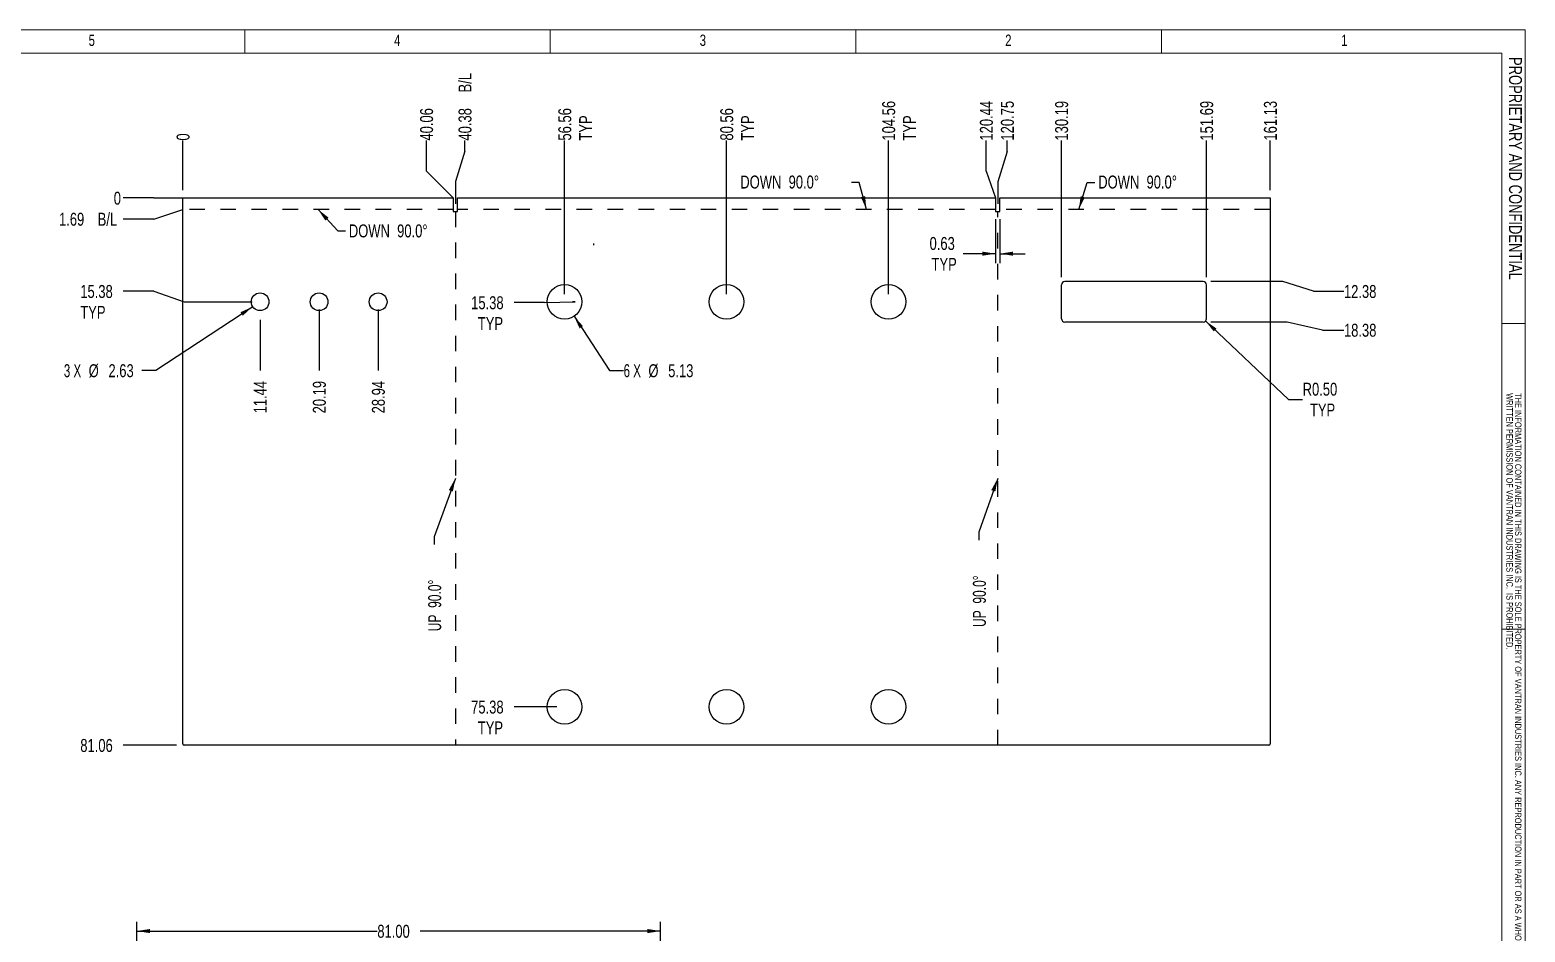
# Model space of a CAD drawing. Header units: inches. Extents: x 0 to 16.5, y 0 to 11.7.
# Drawn here: x 6.88 to 16.52, y 5.86 to 11.67 of the extents above; entities that cross this region are included whole.
import ezdxf

# ---------------------------------------------------------------- set-up
doc = ezdxf.new("R2010")
doc.units = ezdxf.units.IN
doc.header["$MEASUREMENT"] = 0
doc.linetypes.add('HIDDEN', pattern=[0.075, 0.05, -0.025])
doc.layers.add('FORMAT', color=7, linetype='Continuous')
doc.styles.add('SLDTEXTSTYLE0', font='TXT', dxfattribs={"width": 0.75})
doc.styles.add('SLDTEXTSTYLE2', font='TXT', dxfattribs={"width": 0.666667})
doc.styles.add('SLDTEXTSTYLE3', font='TXT', dxfattribs={"width": 0.694444})
doc.dimstyles.new('SLDDIMSTYLE0', dxfattribs={"dimtxt": 0.084961, "dimasz": 0.084961, "dimexe": 0, "dimexo": 0.0625, "dimgap": 0.02124, "dimtad": 0, "dimtih": 1, "dimtoh": 1, "dimdec": 0, "dimlfac": 23, "dimrnd": 1e-09, "dimdsep": 46, "dimtxsty": 'SLDTEXTSTYLE0', "dimblk1": 'NONE', "dimblk2": 'NONE', "dimsah": 1, "dimcen": 0.09, "dimadec": 0, "dimazin": 2, "dimtfac": 1, "dimtdec": 0, "dimtofl": 0, "dimtmove": 0, "dimatfit": 3, "dimldrblk": 'NONE', "dimfxl": 0, "dimfrac": 2, "dimtolj": 1, "dimtzin": 12, "dimarcsym": 0})
doc.dimstyles.new('SLDDIMSTYLE1', dxfattribs={"dimtxt": 0.084961, "dimasz": 0.084961, "dimexe": 0, "dimexo": 0.0625, "dimgap": 0.02124, "dimtad": 0, "dimtih": 1, "dimtoh": 1, "dimlfac": 23, "dimrnd": 1e-09, "dimzin": 12, "dimdsep": 46, "dimtxsty": 'SLDTEXTSTYLE0', "dimblk1": 'NONE', "dimblk2": 'NONE', "dimsah": 1, "dimcen": 0.09, "dimadec": 0, "dimazin": 3, "dimtfac": 1, "dimtofl": 0, "dimtmove": 0, "dimatfit": 3, "dimldrblk": 'NONE', "dimfxl": 0, "dimfrac": 2, "dimtolj": 1, "dimtzin": 12, "dimarcsym": 0})
doc.dimstyles.new('SLDDIMSTYLE18', dxfattribs={"dimtxt": 0.084961, "dimasz": 0.084961, "dimexe": 0, "dimexo": 0.0625, "dimgap": 0.02124, "dimtad": 0, "dimlfac": 24, "dimrnd": 1e-09, "dimzin": 4, "dimdsep": 46, "dimtxsty": 'SLDTEXTSTYLE0', "dimsah": 1, "dimcen": 0.09, "dimadec": 0, "dimazin": 1, "dimtfac": 1, "dimtofl": 0, "dimtmove": 0, "dimatfit": 3, "dimfxl": 0, "dimfrac": 2, "dimtolj": 1, "dimtzin": 12, "dimarcsym": 0})
doc.dimstyles.new('SLDDIMSTYLE2', dxfattribs={"dimtxt": 0.084961, "dimasz": 0.084961, "dimexe": 0, "dimexo": 0.0625, "dimgap": 0.02124, "dimtad": 0, "dimtih": 1, "dimtoh": 1, "dimlfac": 23, "dimrnd": 1e-09, "dimzin": 12, "dimdsep": 46, "dimtxsty": 'SLDTEXTSTYLE0', "dimblk1": 'NONE', "dimblk2": 'NONE', "dimsah": 1, "dimcen": 0.09, "dimadec": 0, "dimazin": 3, "dimtfac": 1, "dimtofl": 0, "dimtmove": 0, "dimatfit": 3, "dimldrblk": 'NONE', "dimfxl": 0, "dimfrac": 2, "dimtolj": 1, "dimtzin": 12, "dimarcsym": 0})
doc.dimstyles.new('SLDDIMSTYLE3', dxfattribs={"dimtxt": 0.084961, "dimasz": 0.084961, "dimexe": 0, "dimexo": 0.0625, "dimgap": 0.02124, "dimtad": 0, "dimtih": 1, "dimtoh": 1, "dimlfac": 23, "dimrnd": 1e-09, "dimzin": 0, "dimdsep": 46, "dimtxsty": 'SLDTEXTSTYLE0', "dimsah": 1, "dimcen": 0, "dimadec": 0, "dimazin": 0, "dimtfac": 1, "dimtofl": 0, "dimtmove": 0, "dimatfit": 3, "dimfxl": 0, "dimfrac": 2, "dimtolj": 1, "dimtzin": 12, "dimarcsym": 0})
doc.dimstyles.new('SLDDIMSTYLE4', dxfattribs={"dimtxt": 0.084961, "dimasz": 0.084961, "dimexe": 0, "dimexo": 0.0625, "dimgap": 0.02124, "dimtad": 0, "dimlfac": 23, "dimrnd": 1e-09, "dimdsep": 46, "dimtxsty": 'SLDTEXTSTYLE0', "dimsah": 1, "dimcen": 0.09, "dimadec": 0, "dimazin": 2, "dimtfac": 1, "dimtmove": 0, "dimatfit": 0, "dimfxl": 0, "dimfrac": 2, "dimtolj": 1, "dimtzin": 12, "dimarcsym": 0})
doc.dimstyles.new('SLDDIMSTYLE5', dxfattribs={"dimtxt": 0.084961, "dimasz": 0.084961, "dimexe": 0, "dimexo": 0.0625, "dimgap": 0.02124, "dimtad": 0, "dimtih": 1, "dimtoh": 1, "dimlfac": 23, "dimrnd": 1e-09, "dimzin": 12, "dimdsep": 46, "dimtxsty": 'SLDTEXTSTYLE0', "dimsah": 1, "dimcen": 0, "dimadec": 0, "dimazin": 3, "dimtfac": 1, "dimtofl": 0, "dimtmove": 0, "dimatfit": 3, "dimfxl": 0, "dimfrac": 2, "dimtolj": 1, "dimtzin": 12, "dimarcsym": 0})
doc.dimstyles.new('SLDDIMSTYLE6', dxfattribs={"dimtxt": 0.18, "dimasz": 0.084961, "dimexe": 0, "dimexo": 0.0625, "dimgap": 0, "dimtad": 0, "dimtih": 1, "dimtoh": 1, "dimdec": 0, "dimrnd": 1e-09, "dimzin": 0, "dimdsep": 46, "dimtxsty": 'Standard', "dimsah": 1, "dimcen": 0.09, "dimadec": 0, "dimazin": 0, "dimtfac": 0.084961, "dimtdec": 0, "dimtofl": 0, "dimtmove": 0, "dimatfit": 3, "dimfxl": 0, "dimfrac": 2, "dimtolj": 1, "dimtzin": 0, "dimarcsym": 0})

# ---------------------------------------------------------------- blocks, each defined once
blk = doc.blocks.new('SW_NOTE_0_4')
at = {"color": 0, "linetype": 'Continuous', "lineweight": 0, "attachment_point": 1, "rotation": 270, "style": 'SLDTEXTSTYLE0'}
for s, insert, char_height in [('WRITTEN PERMISSION OF VANTRAN INDUSTRIES INC.  IS PROHIBITED.', (-0.0018, 0), 0.041667), ('THE INFORMATION CONTAINED IN THIS DRAWING IS THE SOLE PROPERTY OF VANTRAN INDUSTRIES INC. ANY REPRODUCTION IN PART OR AS A WHOLE WITHOUT  THE', (0.0537, 0), 0.0416667)]:
    blk.add_mtext(s, dxfattribs=dict(at, insert=insert, char_height=char_height))
blk = doc.blocks.new('Drawing View59')
at = {"color": 7, "linetype": 'Continuous', "lineweight": 25}
for p, q in [((-1.3152, -2.8478), (-1.3152, 0.6685)), ((-1.3152, 0.6685), (0.4266, 0.6685)), ((0.4266, 0.6685), (0.4266, 0.5815)), ((0.4266, 0.5815), (0.4538, 0.5815)), ((0.4538, 0.5815), (0.4538, 0.6685)), ((0.4538, 0.6685), (3.9212, 0.6685)), ((3.9212, 0.6685), (3.9212, 0.5815)), ((3.9212, 0.5815), (3.9484, 0.5815)), ((3.9484, 0.5815), (3.9484, 0.6685)), ((3.9484, 0.6685), (5.6902, 0.6685)), ((5.6902, 0.6685), (5.6902, -2.8478)), ((4.3451, -0.1087), (4.3451, 0.1087)), ((5.2582, 0.1304), (4.3668, 0.1304)), ((5.2799, -0.1087), (5.2799, 0.1087)), ((5.2582, -0.1304), (4.3668, -0.1304)), ((5.6821, -2.856), (-1.3071, -2.856))]:
    blk.add_line(p, q, dxfattribs=at)
for centre, radius in [((1.144, 0), 0.1114), ((2.1875, 0), 0.1114), ((3.231, 0), 0.1114), ((-0.8179, 0), 0.0571), ((-0.4375, 0), 0.0571), ((-0.0571, 0), 0.0571), ((1.144, -2.6087), 0.1114), ((2.1875, -2.6087), 0.1114), ((3.231, -2.6087), 0.1114)]:
    blk.add_circle(centre, radius, dxfattribs=at)
for centre, radius, start, end in [((4.3668, 0.1087), 0.0217, 90, 180), ((5.2582, 0.1087), 0.0217, 0, 90), ((4.3668, -0.1087), 0.0217, 180, 270), ((5.2582, -0.1087), 0.0217, 270, 0), ((-1.3071, -2.8478), 0.00815, 180, 270), ((5.6821, -2.8478), 0.00815, 270, 0)]:
    blk.add_arc(centre, radius, start, end, dxfattribs=at)
blk = doc.blocks.new('_D')
at = {"layer": 'FORMAT'}
blk.add_line((7.8689, 10.6418), (7.8689, 10.9615), dxfattribs=at)
at = {"layer": 'FORMAT', "insert": (7.8285, 10.9615), "char_height": 0.0833, "attachment_point": 1, "rotation": 90, "style": 'SLDTEXTSTYLE0'}
blk.add_mtext('0', dxfattribs=at)
blk = doc.blocks.new('_None')
blk = doc.blocks.new('_D_1')
at = {"layer": 'FORMAT'}
blk.add_line((8.3661, 9.8076), (8.3661, 9.4808), dxfattribs=at)
at = {"layer": 'FORMAT', "insert": (8.3258, 9.2046), "char_height": 0.08333, "attachment_point": 1, "rotation": 90, "style": 'SLDTEXTSTYLE0'}
blk.add_mtext('11.44', dxfattribs=at)
blk = doc.blocks.new('_D_2')
at = {"layer": 'FORMAT'}
blk.add_line((8.7466, 9.8733), (8.7466, 9.4808), dxfattribs=at)
at = {"layer": 'FORMAT', "insert": (8.7062, 9.2046), "char_height": 0.08333, "attachment_point": 1, "rotation": 90, "style": 'SLDTEXTSTYLE0'}
blk.add_mtext('20.19', dxfattribs=at)
blk = doc.blocks.new('_D_3')
at = {"layer": 'FORMAT'}
blk.add_line((9.127, 9.8733), (9.127, 9.4808), dxfattribs=at)
at = {"layer": 'FORMAT', "insert": (9.0866, 9.2046), "char_height": 0.08333, "attachment_point": 1, "rotation": 90, "style": 'SLDTEXTSTYLE0'}
blk.add_mtext('28.94', dxfattribs=at)
blk = doc.blocks.new('_D_4')
at = {"layer": 'FORMAT'}
for q in [(9.4375, 10.9615), (9.6107, 10.5918)]:
    blk.add_line((9.4375, 10.7646), q, dxfattribs=at)
at = {"layer": 'FORMAT', "insert": (9.3972, 10.9615), "char_height": 0.08333, "attachment_point": 1, "rotation": 90, "style": 'SLDTEXTSTYLE0'}
blk.add_mtext('40.06', dxfattribs=at)
blk = doc.blocks.new('_D_5')
at = {"layer": 'FORMAT'}
for p, q in [((9.6852, 10.8941), (9.6243, 10.6973)), ((9.6852, 10.8941), (9.6852, 10.9615)), ((9.6243, 10.6973), (9.6243, 10.5548))]:
    blk.add_line(p, q, dxfattribs=at)
at = {"layer": 'FORMAT', "char_height": 0.08333, "attachment_point": 1, "rotation": 90, "style": 'SLDTEXTSTYLE0'}
for s, insert in [('B/L', (9.6449, 11.2715)), ('40.38', (9.6449, 10.9615))]:
    blk.add_mtext(s, dxfattribs=dict(at, insert=insert))
blk = doc.blocks.new('_D_6')
at = {"layer": 'FORMAT'}
blk.add_line((10.3281, 9.9733), (10.3281, 10.9615), dxfattribs=at)
at = {"layer": 'FORMAT', "char_height": 0.08333, "attachment_point": 1, "rotation": 90, "style": 'SLDTEXTSTYLE0'}
for s, insert in [('56.56', (10.2877, 10.9615)), ('TYP', (10.4218, 10.9615))]:
    blk.add_mtext(s, dxfattribs=dict(at, insert=insert))
blk = doc.blocks.new('_D_7')
at = {"layer": 'FORMAT'}
blk.add_line((11.3716, 9.9733), (11.3716, 10.9615), dxfattribs=at)
at = {"layer": 'FORMAT', "char_height": 0.08333, "attachment_point": 1, "rotation": 90, "style": 'SLDTEXTSTYLE0'}
for s, insert in [('80.56', (11.3312, 10.9615)), ('TYP', (11.4653, 10.9615))]:
    blk.add_mtext(s, dxfattribs=dict(at, insert=insert))
blk = doc.blocks.new('_D_8')
at = {"layer": 'FORMAT'}
blk.add_line((12.4151, 9.9733), (12.4151, 10.9615), dxfattribs=at)
at = {"layer": 'FORMAT', "char_height": 0.08333, "attachment_point": 1, "rotation": 90, "style": 'SLDTEXTSTYLE0'}
for s, insert in [('104.56', (12.3747, 10.9615)), ('TYP', (12.5088, 10.9615))]:
    blk.add_mtext(s, dxfattribs=dict(at, insert=insert))
blk = doc.blocks.new('_D_9')
at = {"layer": 'FORMAT'}
for q in [(13.0443, 10.9615), (13.1053, 10.5918)]:
    blk.add_line((13.0443, 10.7646), q, dxfattribs=at)
at = {"layer": 'FORMAT', "insert": (13.004, 10.9615), "char_height": 0.08333, "attachment_point": 1, "rotation": 90, "style": 'SLDTEXTSTYLE0'}
blk.add_mtext('120.44', dxfattribs=at)
blk = doc.blocks.new('_D_10')
at = {"layer": 'FORMAT'}
for p, q in [((13.1798, 10.8916), (13.1189, 10.6948)), ((13.1798, 10.8916), (13.1798, 10.9615)), ((13.1189, 10.6948), (13.1189, 10.5548))]:
    blk.add_line(p, q, dxfattribs=at)
at = {"layer": 'FORMAT', "insert": (13.1394, 10.9615), "char_height": 0.08333, "attachment_point": 1, "rotation": 90, "style": 'SLDTEXTSTYLE0'}
blk.add_mtext('120.75', dxfattribs=at)
blk = doc.blocks.new('_D_11')
at = {"layer": 'FORMAT'}
blk.add_line((13.5292, 10.082), (13.5292, 10.9615), dxfattribs=at)
at = {"layer": 'FORMAT', "insert": (13.4888, 10.9615), "char_height": 0.08333, "attachment_point": 1, "rotation": 90, "style": 'SLDTEXTSTYLE0'}
blk.add_mtext('130.19', dxfattribs=at)
blk = doc.blocks.new('_D_12')
at = {"layer": 'FORMAT'}
blk.add_line((14.464, 10.082), (14.464, 10.9615), dxfattribs=at)
at = {"layer": 'FORMAT', "insert": (14.4236, 10.9615), "char_height": 0.08333, "attachment_point": 1, "rotation": 90, "style": 'SLDTEXTSTYLE0'}
blk.add_mtext('151.69', dxfattribs=at)
blk = doc.blocks.new('_D_13')
at = {"layer": 'FORMAT'}
blk.add_line((14.8743, 10.6418), (14.8743, 10.9615), dxfattribs=at)
at = {"layer": 'FORMAT', "insert": (14.8339, 10.9615), "char_height": 0.08333, "attachment_point": 1, "rotation": 90, "style": 'SLDTEXTSTYLE0'}
blk.add_mtext('161.13', dxfattribs=at)
blk = doc.blocks.new('_D_14')
at = {"layer": 'FORMAT'}
for q in [(7.4841, 10.5918), (7.8689, 10.5918)]:
    blk.add_line((7.681, 10.5918), q, dxfattribs=at)
at = {"layer": 'FORMAT', "insert": (7.4235, 10.6322), "char_height": 0.0833, "attachment_point": 1, "style": 'SLDTEXTSTYLE0'}
blk.add_mtext('0', dxfattribs=at)
blk = doc.blocks.new('_D_15')
at = {"layer": 'FORMAT'}
for q in [(7.8689, 10.5184), (7.4841, 10.4564)]:
    blk.add_line((7.681, 10.4564), q, dxfattribs=at)
at = {"layer": 'FORMAT', "char_height": 0.08333, "attachment_point": 1, "style": 'SLDTEXTSTYLE0'}
for s, insert in [('B/L', (7.3201, 10.4967)), ('1.69', (7.0707, 10.4967))]:
    blk.add_mtext(s, dxfattribs=dict(at, insert=insert))
blk = doc.blocks.new('_D_16')
at = {"layer": 'FORMAT'}
for p, q in [((14.9559, 10.0538), (14.4922, 10.0538)), ((15.1528, 9.991), (14.9559, 10.0538)), ((15.1528, 9.991), (15.3496, 9.991))]:
    blk.add_line(p, q, dxfattribs=at)
at = {"layer": 'FORMAT', "insert": (15.3496, 10.0314), "char_height": 0.08333, "attachment_point": 1, "style": 'SLDTEXTSTYLE0'}
blk.add_mtext('12.38', dxfattribs=at)
blk = doc.blocks.new('_D_17')
at = {"layer": 'FORMAT'}
for p, q in [((7.681, 9.991), (7.4841, 9.991)), ((7.681, 9.991), (7.8778, 9.9233)), ((7.8778, 9.9233), (8.3161, 9.9233))]:
    blk.add_line(p, q, dxfattribs=at)
at = {"layer": 'FORMAT', "char_height": 0.08333, "attachment_point": 1, "style": 'SLDTEXTSTYLE0'}
for s, insert in [('15.38', (7.2079, 10.0314)), ('TYP', (7.2079, 9.8973))]:
    blk.add_mtext(s, dxfattribs=dict(at, insert=insert))
blk = doc.blocks.new('_D_18')
at = {"layer": 'FORMAT'}
for p, q in [((10.1993, 9.9186), (10.3961, 9.9233)), ((10.3961, 9.9233), (10.3781, 9.9233)), ((10.1993, 9.9186), (10.0024, 9.9186))]:
    blk.add_line(p, q, dxfattribs=at)
at = {"layer": 'FORMAT', "char_height": 0.08333, "attachment_point": 1, "style": 'SLDTEXTSTYLE0'}
for s, insert in [('15.38', (9.7262, 9.9589)), ('TYP', (9.7693, 9.8248))]:
    blk.add_mtext(s, dxfattribs=dict(at, insert=insert))
blk = doc.blocks.new('_D_19')
at = {"layer": 'FORMAT'}
for p, q in [((14.9835, 9.7929), (14.4922, 9.7929)), ((15.2114, 9.7414), (14.9835, 9.7929)), ((15.2114, 9.7414), (15.3496, 9.7414))]:
    blk.add_line(p, q, dxfattribs=at)
at = {"layer": 'FORMAT', "insert": (15.3496, 9.7818), "char_height": 0.08333, "attachment_point": 1, "style": 'SLDTEXTSTYLE0'}
blk.add_mtext('18.38', dxfattribs=at)
blk = doc.blocks.new('_D_20')
at = {"layer": 'FORMAT'}
blk.add_line((10.2781, 7.3146), (10.0024, 7.3146), dxfattribs=at)
at = {"layer": 'FORMAT', "char_height": 0.08333, "attachment_point": 1, "style": 'SLDTEXTSTYLE0'}
for s, insert in [('75.38', (9.7262, 7.355)), ('TYP', (9.7693, 7.2209))]:
    blk.add_mtext(s, dxfattribs=dict(at, insert=insert))
blk = doc.blocks.new('_D_21')
at = {"layer": 'FORMAT'}
blk.add_line((7.827, 7.0673), (7.4841, 7.0673), dxfattribs=at)
at = {"layer": 'FORMAT', "insert": (7.2079, 7.1077), "char_height": 0.08333, "attachment_point": 1, "style": 'SLDTEXTSTYLE0'}
blk.add_mtext('81.06', dxfattribs=at)
blk = doc.blocks.new('_D_22')
at = {"layer": 'FORMAT'}
for p, q in [((14.458, 9.7997), (14.9934, 9.2947)), ((14.9934, 9.2947), (15.0834, 9.2947))]:
    blk.add_line(p, q, dxfattribs=at)
blk.add_solid([(14.458, 9.7997), (14.5109, 9.7319), (14.5288, 9.7509)], dxfattribs=at)
at = {"layer": 'FORMAT', "char_height": 0.08333, "attachment_point": 1, "style": 'SLDTEXTSTYLE0'}
for s, insert in [('R0.50', (15.0834, 9.4021)), ('TYP', (15.1306, 9.268))]:
    blk.add_mtext(s, dxfattribs=dict(at, insert=insert))
blk = doc.blocks.new('_D_23')
at = {"layer": 'FORMAT'}
for p, q in [((13.1053, 10.4548), (13.1053, 10.1731)), ((13.1324, 10.4548), (13.1324, 10.1731)), ((13.1053, 10.2331), (12.8953, 10.2331)), ((13.1324, 10.2331), (13.2958, 10.2331))]:
    blk.add_line(p, q, dxfattribs=at)
for points in [[(13.1053, 10.2331), (13.0203, 10.2462), (13.0203, 10.2201)], [(13.1324, 10.2331), (13.2174, 10.2201), (13.2174, 10.2462)]]:
    blk.add_solid(points, dxfattribs=at)
at = {"layer": 'FORMAT', "char_height": 0.08333, "attachment_point": 1, "style": 'SLDTEXTSTYLE0'}
for s, insert in [('0.63', (12.6797, 10.3406)), ('TYP', (12.6924, 10.2064))]:
    blk.add_mtext(s, dxfattribs=dict(at, insert=insert))
blk = doc.blocks.new('_D_24')
at = {"layer": 'FORMAT'}
for p, q in [((10.3892, 9.8302), (10.6183, 9.4808)), ((10.6183, 9.4808), (10.7083, 9.4808))]:
    blk.add_line(p, q, dxfattribs=at)
blk.add_solid([(10.3892, 9.8302), (10.4249, 9.7519), (10.4467, 9.7663)], dxfattribs=at)
at = {"layer": 'FORMAT', "char_height": 0.08333, "attachment_point": 1}
for s, insert, style in [('6 X', (10.7083, 9.5212), 'SLDTEXTSTYLE2'), ('%%c', (10.8682, 9.5212), 'SLDTEXTSTYLE0'), ('5.13', (10.9956, 9.5212), 'SLDTEXTSTYLE0')]:
    blk.add_mtext(s, dxfattribs=dict(at, insert=insert, style=style))
blk = doc.blocks.new('_D_25')
at = {"layer": 'FORMAT'}
for p, q in [((8.3185, 9.8919), (7.6949, 9.4808)), ((7.6949, 9.4808), (7.6049, 9.4808))]:
    blk.add_line(p, q, dxfattribs=at)
blk.add_solid([(8.3185, 9.8919), (8.2404, 9.8561), (8.2548, 9.8342)], dxfattribs=at)
at = {"layer": 'FORMAT', "char_height": 0.08333, "attachment_point": 1}
for s, insert, style in [('3 X', (7.102, 9.5212), 'SLDTEXTSTYLE2'), ('%%c', (7.2619, 9.5212), 'SLDTEXTSTYLE0'), ('2.63', (7.3893, 9.5212), 'SLDTEXTSTYLE0')]:
    blk.add_mtext(s, dxfattribs=dict(at, insert=insert, style=style))
blk = doc.blocks.new('_D_47')
at = {"layer": 'FORMAT'}
for p, q in [((7.5722, 5.4307), (7.5722, 5.9308)), ((10.9472, 5.4307), (10.9472, 5.9308)), ((7.5722, 5.8708), (9.1216, 5.8708)), ((10.9472, 5.8708), (9.3978, 5.8708))]:
    blk.add_line(p, q, dxfattribs=at)
for points in [[(7.5722, 5.8708), (7.6572, 5.8577), (7.6572, 5.8839)], [(10.9472, 5.8708), (10.8622, 5.8839), (10.8622, 5.8577)]]:
    blk.add_solid(points, dxfattribs=at)
at = {"layer": 'FORMAT', "insert": (9.1216, 5.9111), "char_height": 0.08333, "attachment_point": 1, "style": 'SLDTEXTSTYLE0'}
blk.add_mtext('81.00', dxfattribs=at)

msp = doc.modelspace()

# ---------------------------------------------------------------- linework, layer by layer
at = {"color": 7, "linetype": 'Continuous', "lineweight": 18}
for p, q in [((0.0187, 11.67421), (16.51673, 11.67421)), ((8.26772, 11.52421), (8.26772, 11.67421)), ((10.23622, 11.52421), (10.23622, 11.67421)), ((12.20472, 11.52421), (12.20472, 11.67421)), ((14.17323, 11.52421), (14.17323, 11.67421)), ((16.51673, 11.67421), (16.51673, 0.0187)), ((8.26772, 11.64425), (8.26772, 11.52417)), ((0.1687, 11.52421), (16.36673, 11.52421)), ((16.36673, 11.52421), (16.36673, 0.1687)), ((16.36673, 9.78346), (16.51673, 9.78346)), ((16.36673, 7.81496), (16.51673, 7.81496))]:
    msp.add_line(p, q, dxfattribs=at)
at = {"color": 7, "linetype": 'HIDDEN'}
for p, q in [((9.61071, 10.51843), (7.86886, 10.51843)), ((9.6243, 10.50485), (9.6243, 7.06735)), ((13.10527, 10.51843), (9.63788, 10.51843)), ((13.11886, 7.06735), (13.11886, 10.50485)), ((14.8743, 10.51843), (13.13245, 10.51843))]:
    msp.add_line(p, q, dxfattribs=at)
at = {"layer": 'FORMAT'}
msp.add_line((10.51672, 10.28745), (10.51672, 10.29967), dxfattribs=at)

# ---------------------------------------------------------------- block references
at = {"color": 7, "linetype": 'Continuous', "lineweight": 25}
msp.add_blockref('Drawing View59', (9.18408, 9.92332), dxfattribs=at)
at = {"color": 7, "linetype": 'Continuous', "lineweight": 0}
msp.add_blockref('SW_NOTE_0_4', (16.43964, 9.33498), dxfattribs=at)

# ---------------------------------------------------------------- texts
at = {"color": 7, "linetype": 'Continuous', "lineweight": 0, "style": 'SLDTEXTSTYLE0'}
for s, insert, char_height, attachment_point in [('5', (7.282, 11.64401), 0.07292, 2), ('4', (9.2505, 11.64401), 0.07292, 2), ('3', (11.219, 11.64401), 0.07292, 2), ('2', (13.18751, 11.64401), 0.07292, 2), ('1', (15.35286, 11.64401), 0.07292, 2), ('DOWN  90.0°', (11.46045, 10.73626), 0.0833333, 1), ('DOWN  90.0°', (13.76664, 10.73626), 0.0833333, 1), ('DOWN  90.0°', (8.93825, 10.42153), 0.0833333, 1)]:
    msp.add_mtext(s, dxfattribs=dict(at, insert=insert, char_height=char_height, attachment_point=attachment_point))
at = {"color": 7, "linetype": 'Continuous', "lineweight": 0, "attachment_point": 1}
for s, insert, char_height, rotation, style in [('PROPRIETARY AND CONFIDENTIAL', (16.49631, 11.4998), 0.0833333, 270, 'SLDTEXTSTYLE0'), ('UP  90.0°', (9.44941, 7.80147), 0.083333, 90, 'SLDTEXTSTYLE3'), ('UP  90.0°', (12.95911, 7.82887), 0.083333, 90, 'SLDTEXTSTYLE3')]:
    msp.add_mtext(s, dxfattribs=dict(at, insert=insert, char_height=char_height, rotation=rotation, style=style))

# ---------------------------------------------------------------- dimensions: what is measured, and where the dimension line sits
at = {"layer": 'FORMAT'}
for feature_location, offset, dtype, origin, text, dimstyle, picture, middle in [((9.624296, 10.504845), (0.06093, 0.456606), 1, (7.868862, 10.591802), '<> B/L', 'SLDDIMSTYLE1', '_D_5', (9.685226, 11.198488)), ((12.41506, 9.92332), (0, 1.03813), 1, (7.86886, 10.5918), '<>\\PTYP', 'SLDDIMSTYLE1', '_D_8', (12.41506, 11.12989)), ((10.3281, 9.92332), (0, 1.03813), 1, (7.86886, 10.5918), '<>\\PTYP', 'SLDDIMSTYLE1', '_D_6', (10.3281, 11.09957)), ((11.37158, 9.92332), (0, 1.03813), 1, (7.86886, 10.5918), '<>\\PTYP', 'SLDDIMSTYLE1', '_D_7', (11.37158, 11.09957)), ((7.86886, 10.51843), (-0.38476, -0.06208), 0, (7.86886, 10.5918), '<> B/L', 'SLDDIMSTYLE1', '_D_15', (7.27739, 10.45636)), ((8.36614, 9.92332), (-0.88204, 0.06772), 0, (7.86886, 10.5918), '<>\\PTYP', 'SLDDIMSTYLE1', '_D_17', (7.34599, 9.99105)), ((10.3281, 9.92332), (-0.32566, -0.00476), 0, (7.86886, 10.5918), '<>\\PTYP', 'SLDDIMSTYLE2', '_D_18', (9.86432, 9.91856)), ((10.328101, 7.314628), (-0.325663, 0), 0, (7.868862, 10.591802), '<>\\PTYP', 'SLDDIMSTYLE2', '_D_20', (9.864321, 7.314628))]:
    dim = msp.add_ordinate_dim(feature_location=feature_location, offset=offset, dtype=dtype, origin=origin, text=text, dimstyle=dimstyle, dxfattribs=at)
    dim.commit()
    dim.dimension.update_dxf_attribs({"geometry": picture, "text_midpoint": middle})
for feature_location, offset, dtype, origin, dimstyle, picture, middle in [((13.10527, 10.5918), (-0.06093, 0.36965), 1, (7.86886, 10.5918), 'SLDDIMSTYLE1', '_D_9', (13.04435, 11.12989)), ((13.11886, 10.50485), (0.06093, 0.45661), 1, (7.86886, 10.5918), 'SLDDIMSTYLE1', '_D_10', (13.17979, 11.12989)), ((13.52919, 10.03202), (0, 0.92943), 1, (7.86886, 10.5918), 'SLDDIMSTYLE1', '_D_11', (13.52919, 11.12989)), ((14.46397, 10.03202), (0, 0.92943), 1, (7.86886, 10.5918), 'SLDDIMSTYLE1', '_D_12', (14.46397, 11.12989)), ((14.874296, 10.591802), (0, 0.36965), 1, (7.868862, 10.591802), 'SLDDIMSTYLE1', '_D_13', (14.874296, 11.129893)), ((9.61071, 10.5918), (-0.17316, 0.36965), 1, (7.86886, 10.5918), 'SLDDIMSTYLE1', '_D_4', (9.43755, 11.09957)), ((7.8688615331, 10.5918016225), (0, 0.3696495765), 1, (7.8688615331, 10.5918016225), 'SLDDIMSTYLE0', '_D', (7.8688615331, 10.9917752729)), ((7.8688615331, 10.5918016225), (-0.3847582204, 0), 0, (7.8688615331, 10.5918016225), 'SLDDIMSTYLE0', '_D_14', (7.4537792389, 10.5918016225)), ((7.87701, 7.06735), (-0.39291, 0), 0, (7.86886, 10.5918), 'SLDDIMSTYLE1', '_D_21', (7.34599, 7.06735)), ((8.36614, 9.85756), (0, -0.37673), 1, (7.86886, 10.5918), 'SLDDIMSTYLE1', '_D_1', (8.36614, 9.34272)), ((8.74658, 9.92332), (0, -0.44249), 1, (7.86886, 10.5918), 'SLDDIMSTYLE1', '_D_2', (8.74658, 9.34272)), ((9.12701, 9.92332), (0, -0.44249), 1, (7.86886, 10.5918), 'SLDDIMSTYLE1', '_D_3', (9.12701, 9.34272)), ((14.44223, 10.05376), (0.90737, -0.06271), 0, (7.86886, 10.5918), 'SLDDIMSTYLE1', '_D_16', (15.48772, 9.99105)), ((14.4422310983, 9.792888579), (0.9073729422, -0.0514969178), 0, (7.8688615331, 10.5918016225), 'SLDDIMSTYLE1', '_D_19', (15.4877213233, 9.7413916612))]:
    dim = msp.add_ordinate_dim(feature_location=feature_location, offset=offset, dtype=dtype, origin=origin, dimstyle=dimstyle, dxfattribs=at)
    dim.commit()
    dim.dimension.update_dxf_attribs({"geometry": picture, "text_midpoint": middle})
dim = msp.add_linear_dim(base=(13.13245, 10.23313), p1=(13.10527, 10.50485), p2=(13.13245, 10.50485), text='<>\\PTYP', dimstyle='SLDDIMSTYLE4', dxfattribs=at)
dim.commit()
dim.dimension.update_dxf_attribs({"geometry": '_D_23', "text_midpoint": (12.7875, 10.23313), "dimtype": 160})
for p1, p2, text, picture, middle in [((8.41379, 9.95473), (8.3185, 9.89192), '3 X<>', '_D_25', (7.35346, 9.48084)), ((10.267001, 10.016488), (10.3892, 9.830158), '6 X<>', '_D_24', (10.959725, 9.480835))]:
    dim = msp.add_diameter_dim_2p(p1=p1, p2=p2, text=text, dimstyle='SLDDIMSTYLE5', dxfattribs=at)
    dim.commit()
    dim.dimension.update_dxf_attribs({"geometry": picture, "text_midpoint": middle, "dimtype": 163})
dim = msp.add_radius_dim(center=(14.44223, 9.81463), mpoint=(14.45804, 9.79971), text='<>\\PTYP', dimstyle='SLDDIMSTYLE3', dxfattribs=at)
dim.commit()
dim.dimension.update_dxf_attribs({"geometry": '_D_22', "text_midpoint": (15.22571, 9.29469), "dimtype": 164})
dim = msp.add_linear_dim(base=(10.9472, 5.87078), p1=(7.5722, 5.38072), p2=(10.9472, 5.38072), dimstyle='SLDDIMSTYLE18', dxfattribs=at)
dim.commit()
dim.dimension.update_dxf_attribs({"geometry": '_D_47', "text_midpoint": (9.2597, 5.87078), "dimtype": 160})

# ---------------------------------------------------------------- leaders
at = {"color": 7, "linetype": 'Continuous', "lineweight": 0}
for points in [[(12.27264, 10.51843), (12.22689, 10.6921), (12.17689, 10.6921)], [(13.64157, 10.51843), (13.69526, 10.6921), (13.74526, 10.6921)], [(8.73979, 10.51843), (8.8667, 10.37964), (8.9167, 10.37964)], [(9.6243, 8.7861), (9.48871, 8.40961), (9.48871, 8.35961)], [(13.11886, 8.7861), (12.99661, 8.43877), (12.99661, 8.38877)]]:
    msp.add_leader(points, dimstyle='SLDDIMSTYLE6', dxfattribs=at)

doc.saveas('drawing.dxf')
